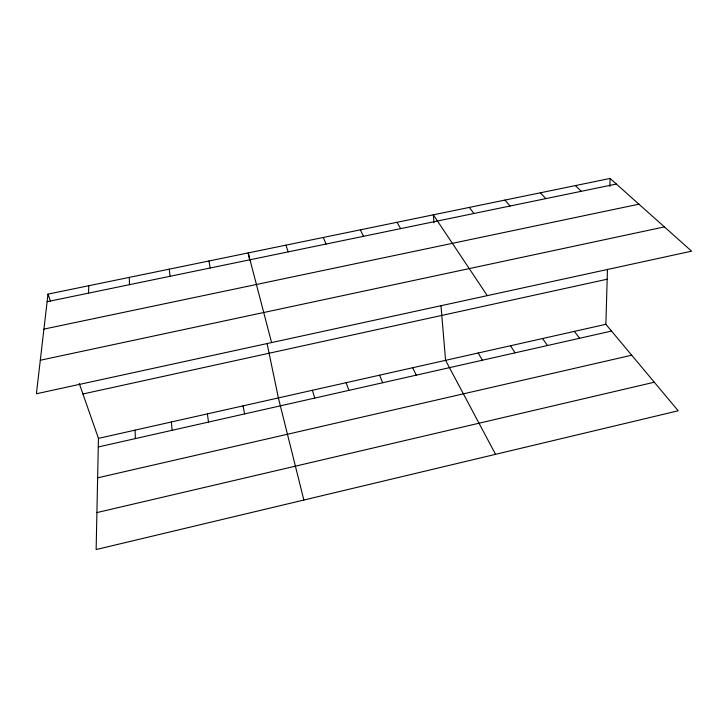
<?xml version="1.0" encoding="UTF-8"?>
<svg xmlns="http://www.w3.org/2000/svg" width="728" height="728" viewBox="0 0 728 728"><rect width="100%" height="100%" fill="white"/><g stroke="black" fill="none" stroke-linecap="round" stroke-linejoin="round"><path stroke-width="1.09" d="M79.279 383.538L98.453 438.374L96.142 549.549L678.196 410.792L605.869 324.306L607.461 269.26M609.855 186.377L610.082 178.451L48.003 294.112L36.4 393.766L691.6 251.169L610.082 178.451M88.507 293.147L88.834 285.704M96.915 512.585L654.308 382.218M97.634 477.841L631.713 355.209M98.453 438.374L605.869 324.306M98.271 446.974L611.52 331.058M82.928 393.985L607.17 279.224M40.304 360.242L664.4 226.899M43.926 329.101L638.929 204.177M47.111 301.701L616.361 184.048M575.375 185.585L581.244 191.309M540.349 192.793L545.8 198.635M505.005 200.073L510.028 206.024M574.337 331.395L579.652 338.256M469.333 207.407L473.919 213.486M542.551 338.538L547.511 345.518M487.287 295.632L433.333 214.815L433.997 222.75M510.492 345.745L515.106 352.834M478.169 353.016L482.418 360.214M396.997 222.295L400.682 228.628M495.559 454.336L445.572 360.342L440.959 305.496M360.315 229.839L363.545 236.3M412.703 367.731L416.225 375.166M323.287 237.464L326.044 244.053M379.552 375.184L382.691 382.737M346.119 382.701L348.876 390.372M48.003 294.112L50.532 301.365M285.913 245.154L288.188 251.87M312.394 390.281L314.769 398.079M271.58 342.579L248.184 252.916L249.768 260.497M303.858 500.036L278.387 397.925L267.021 343.343M243.043 405.869L244.599 413.923M208.936 260.997L210.21 267.986M207.38 413.886L208.517 422.076M169.296 269.151L170.052 276.294M171.399 421.976L172.099 430.303M135.089 430.139L135.353 438.602M129.266 277.386L129.484 284.675"/></g></svg>
